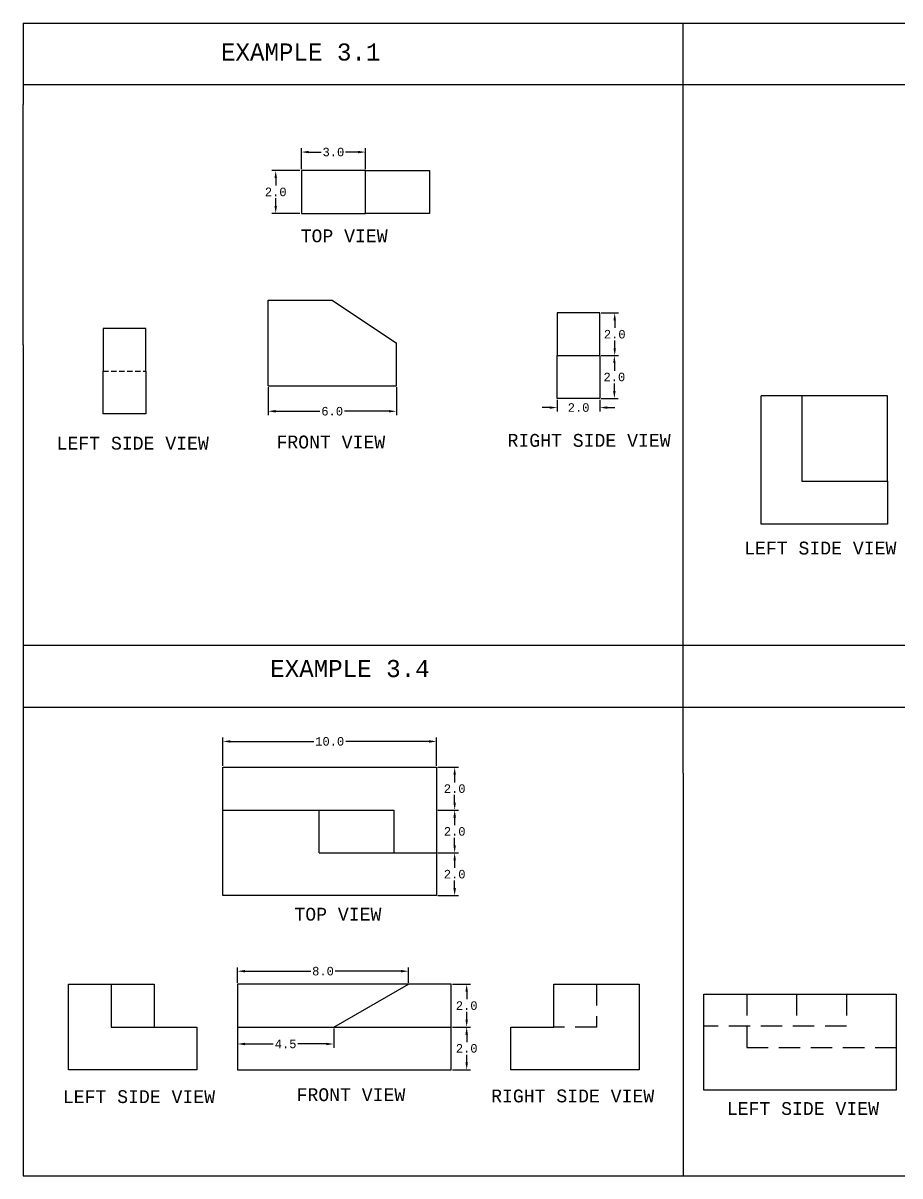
# Model space of a CAD drawing. Header units: feet. Extents: x -131.6 to -39.9, y -34.9 to 22.2.
# Drawn here: x -131.6 to -90.5, y -31.7 to 22.2 of the extents above; entities that cross this region are included whole.
import ezdxf

# ---------------------------------------------------------------- set-up
doc = ezdxf.new("R2010")
doc.units = ezdxf.units.FT
doc.header["$MEASUREMENT"] = 0
doc.linetypes.add('DASHEDX2', pattern=[1.5, 1, -0.5])
doc.linetypes.add('HIDDEN', pattern=[0.375, 0.25, -0.125])
for name, color, linetype in [('dASHED', 2, 'DASHEDX2'), ('dot', 2, 'HIDDEN'), ('Yellow', 2, 'Continuous')]:
    doc.layers.add(name, color=color, linetype=linetype)
doc.styles.get("Standard").update_dxf_attribs({"font": 'consola.ttf'})
doc.dimstyles.get("Standard").update_dxf_attribs({"dimtxt": 0.4, "dimasz": 0.35, "dimexe": 0.18, "dimexo": 0.0625, "dimgap": 0.09, "dimtad": 0, "dimtih": 1, "dimtoh": 1, "dimdec": 1, "dimzin": 0, "dimdsep": 46, "dimtxsty": 'Standard', "dimcen": 0.09, "dimclre": 7, "dimclrt": 7, "dimadec": 0, "dimazin": 0, "dimtfac": 1, "dimtdec": 1, "dimtofl": 0, "dimtmove": 0, "dimatfit": 3, "dimfxl": 1, "dimtolj": 1, "dimtzin": 0, "dimarcsym": 0})

# ---------------------------------------------------------------- blocks, each defined once
blk = doc.blocks.new('*D16')
at = {"layer": 'Defpoints', "color": 0}
for p in [(-112.211, -11.364), (-122.211, -12.573), (-112.211, -12.573)]:
    blk.add_point(p, dxfattribs=at)
at = {"layer": 'Yellow', "color": 7, "lineweight": -2}
for p, q in [((-122.211, -12.51), (-122.211, -11.184)), ((-112.211, -12.51), (-112.211, -11.184))]:
    blk.add_line(p, q, dxfattribs=at)
at = {"layer": 'Yellow', "color": 0, "lineweight": -2}
for p, q in [((-121.861, -11.364), (-117.956, -11.364)), ((-112.561, -11.364), (-116.465, -11.364))]:
    blk.add_line(p, q, dxfattribs=at)
at = {"layer": 'Yellow', "color": 0}
for points in [[(-121.861, -11.306), (-121.861, -11.423), (-122.211, -11.364)], [(-112.561, -11.306), (-112.561, -11.423), (-112.211, -11.364)]]:
    blk.add_solid(points, dxfattribs=at)
at = {"layer": 'Yellow', "color": 7, "insert": (-117.211, -11.364), "char_height": 0.4, "attachment_point": 5}
blk.add_mtext('\\A1;10.0', dxfattribs=at)
blk = doc.blocks.new('*D17')
at = {"layer": 'Defpoints', "color": 0}
for p in [(-112.211, -12.573), (-112.211, -14.573), (-111.368, -14.573)]:
    blk.add_point(p, dxfattribs=at)
at = {"layer": 'Yellow', "color": 7, "lineweight": -2}
for p, q in [((-112.148, -12.573), (-111.188, -12.573)), ((-112.148, -14.573), (-111.188, -14.573))]:
    blk.add_line(p, q, dxfattribs=at)
at = {"layer": 'Yellow', "color": 0, "lineweight": -2}
for p, q in [((-111.368, -12.923), (-111.368, -13.277)), ((-111.368, -14.223), (-111.368, -13.868))]:
    blk.add_line(p, q, dxfattribs=at)
at = {"layer": 'Yellow', "color": 0}
for points in [[(-111.426, -12.923), (-111.31, -12.923), (-111.368, -12.573)], [(-111.426, -14.223), (-111.31, -14.223), (-111.368, -14.573)]]:
    blk.add_solid(points, dxfattribs=at)
at = {"layer": 'Yellow', "color": 7, "insert": (-111.368, -13.573), "char_height": 0.4, "attachment_point": 5}
blk.add_mtext('\\A1;2.0', dxfattribs=at)
blk = doc.blocks.new('*D18')
at = {"layer": 'Defpoints', "color": 0}
for p in [(-112.211, -14.573), (-112.211, -16.573), (-111.368, -16.573)]:
    blk.add_point(p, dxfattribs=at)
at = {"layer": 'Yellow', "color": 7, "lineweight": -2}
for p, q in [((-112.148, -14.573), (-111.188, -14.573)), ((-112.148, -16.573), (-111.188, -16.573))]:
    blk.add_line(p, q, dxfattribs=at)
at = {"layer": 'Yellow', "color": 0, "lineweight": -2}
for p, q in [((-111.368, -14.923), (-111.368, -15.277)), ((-111.368, -16.223), (-111.368, -15.868))]:
    blk.add_line(p, q, dxfattribs=at)
at = {"layer": 'Yellow', "color": 0}
for points in [[(-111.426, -14.923), (-111.31, -14.923), (-111.368, -14.573)], [(-111.426, -16.223), (-111.31, -16.223), (-111.368, -16.573)]]:
    blk.add_solid(points, dxfattribs=at)
at = {"layer": 'Yellow', "color": 7, "insert": (-111.368, -15.573), "char_height": 0.4, "attachment_point": 5}
blk.add_mtext('\\A1;2.0', dxfattribs=at)
blk = doc.blocks.new('*D19')
at = {"layer": 'Defpoints', "color": 0}
for p in [(-112.211, -16.573), (-112.211, -18.573), (-111.368, -18.573)]:
    blk.add_point(p, dxfattribs=at)
at = {"layer": 'Yellow', "color": 7, "lineweight": -2}
for p, q in [((-112.148, -16.573), (-111.188, -16.573)), ((-112.148, -18.573), (-111.188, -18.573))]:
    blk.add_line(p, q, dxfattribs=at)
at = {"layer": 'Yellow', "color": 0, "lineweight": -2}
for p, q in [((-111.368, -16.923), (-111.368, -17.277)), ((-111.368, -18.223), (-111.368, -17.868))]:
    blk.add_line(p, q, dxfattribs=at)
at = {"layer": 'Yellow', "color": 0}
for points in [[(-111.426, -16.923), (-111.31, -16.923), (-111.368, -16.573)], [(-111.426, -18.223), (-111.31, -18.223), (-111.368, -18.573)]]:
    blk.add_solid(points, dxfattribs=at)
at = {"layer": 'Yellow', "color": 7, "insert": (-111.368, -17.573), "char_height": 0.4, "attachment_point": 5}
blk.add_mtext('\\A1;2.0', dxfattribs=at)
blk = doc.blocks.new('*D21')
at = {"layer": 'Defpoints', "color": 0}
for p in [(-121.525, -24.716), (-117.025, -24.716), (-117.025, -25.509)]:
    blk.add_point(p, dxfattribs=at)
at = {"layer": 'Yellow', "color": 7, "lineweight": -2}
for p, q in [((-121.525, -24.779), (-121.525, -25.689)), ((-117.025, -24.779), (-117.025, -25.689))]:
    blk.add_line(p, q, dxfattribs=at)
at = {"layer": 'Yellow', "color": 0, "lineweight": -2}
for p, q in [((-121.175, -25.509), (-119.852, -25.509)), ((-117.375, -25.509), (-118.698, -25.509))]:
    blk.add_line(p, q, dxfattribs=at)
at = {"layer": 'Yellow', "color": 0}
for points in [[(-121.175, -25.451), (-121.175, -25.568), (-121.525, -25.509)], [(-117.375, -25.451), (-117.375, -25.568), (-117.025, -25.509)]]:
    blk.add_solid(points, dxfattribs=at)
at = {"layer": 'Yellow', "color": 7, "insert": (-119.275, -25.509), "char_height": 0.4, "attachment_point": 5}
blk.add_mtext('\\A1;4.5', dxfattribs=at)
blk = doc.blocks.new('*D22')
at = {"layer": 'Defpoints', "color": 0}
for p in [(-113.525, -22.106), (-121.525, -22.716), (-113.525, -22.716)]:
    blk.add_point(p, dxfattribs=at)
at = {"layer": 'Yellow', "color": 7, "lineweight": -2}
for p, q in [((-121.525, -22.654), (-121.525, -21.926)), ((-113.525, -22.654), (-113.525, -21.926))]:
    blk.add_line(p, q, dxfattribs=at)
at = {"layer": 'Yellow', "color": 0, "lineweight": -2}
for p, q in [((-121.175, -22.106), (-118.1, -22.106)), ((-113.875, -22.106), (-116.95, -22.106))]:
    blk.add_line(p, q, dxfattribs=at)
at = {"layer": 'Yellow', "color": 0}
for points in [[(-121.175, -22.048), (-121.175, -22.164), (-121.525, -22.106)], [(-113.875, -22.048), (-113.875, -22.164), (-113.525, -22.106)]]:
    blk.add_solid(points, dxfattribs=at)
at = {"layer": 'Yellow', "color": 7, "insert": (-117.525, -22.106), "char_height": 0.4, "attachment_point": 5}
blk.add_mtext('\\A1;8.0', dxfattribs=at)
blk = doc.blocks.new('*D23')
at = {"layer": 'Defpoints', "color": 0}
for p in [(-111.525, -22.716), (-111.525, -24.716), (-110.806, -24.716)]:
    blk.add_point(p, dxfattribs=at)
at = {"layer": 'Yellow', "color": 7, "lineweight": -2}
for p, q in [((-111.463, -22.716), (-110.626, -22.716)), ((-111.463, -24.716), (-110.626, -24.716))]:
    blk.add_line(p, q, dxfattribs=at)
at = {"layer": 'Yellow', "color": 0, "lineweight": -2}
for p, q in [((-110.806, -23.066), (-110.806, -23.421)), ((-110.806, -24.366), (-110.806, -24.012))]:
    blk.add_line(p, q, dxfattribs=at)
at = {"layer": 'Yellow', "color": 0}
for points in [[(-110.864, -23.066), (-110.748, -23.066), (-110.806, -22.716)], [(-110.864, -24.366), (-110.748, -24.366), (-110.806, -24.716)]]:
    blk.add_solid(points, dxfattribs=at)
at = {"layer": 'Yellow', "color": 7, "insert": (-110.806, -23.716), "char_height": 0.4, "attachment_point": 5}
blk.add_mtext('\\A1;2.0', dxfattribs=at)
blk = doc.blocks.new('*D24')
at = {"layer": 'Defpoints', "color": 0}
for p in [(-111.525, -24.716), (-111.525, -26.716), (-110.806, -26.716)]:
    blk.add_point(p, dxfattribs=at)
at = {"layer": 'Yellow', "color": 7, "lineweight": -2}
for p, q in [((-111.463, -24.716), (-110.626, -24.716)), ((-111.463, -26.716), (-110.626, -26.716))]:
    blk.add_line(p, q, dxfattribs=at)
at = {"layer": 'Yellow', "color": 0, "lineweight": -2}
for p, q in [((-110.806, -25.066), (-110.806, -25.421)), ((-110.806, -26.366), (-110.806, -26.012))]:
    blk.add_line(p, q, dxfattribs=at)
at = {"layer": 'Yellow', "color": 0}
for points in [[(-110.864, -25.066), (-110.748, -25.066), (-110.806, -24.716)], [(-110.864, -26.366), (-110.748, -26.366), (-110.806, -26.716)]]:
    blk.add_solid(points, dxfattribs=at)
at = {"layer": 'Yellow', "color": 7, "insert": (-110.806, -25.716), "char_height": 0.4, "attachment_point": 5}
blk.add_mtext('\\A1;2.0', dxfattribs=at)
blk = doc.blocks.new('*D56')
at = {"layer": 'Defpoints', "color": 0}
for p in [(-120.095, 5.258), (-114.095, 5.258), (-114.095, 4.071)]:
    blk.add_point(p, dxfattribs=at)
at = {"layer": 'Yellow', "color": 7, "lineweight": -2}
for p, q in [((-120.095, 5.196), (-120.095, 3.891)), ((-114.095, 5.196), (-114.095, 3.891))]:
    blk.add_line(p, q, dxfattribs=at)
at = {"layer": 'Yellow', "color": 0, "lineweight": -2}
for p, q in [((-119.745, 4.071), (-117.67, 4.071)), ((-114.445, 4.071), (-116.52, 4.071))]:
    blk.add_line(p, q, dxfattribs=at)
at = {"layer": 'Yellow', "color": 0}
for points in [[(-119.745, 4.129), (-119.745, 4.012), (-120.095, 4.071)], [(-114.445, 4.129), (-114.445, 4.012), (-114.095, 4.071)]]:
    blk.add_solid(points, dxfattribs=at)
at = {"layer": 'Yellow', "color": 7, "insert": (-117.095, 4.071), "char_height": 0.4, "attachment_point": 5}
blk.add_mtext('\\A1;6.0', dxfattribs=at)
blk = doc.blocks.new('*D57')
at = {"layer": 'Defpoints', "color": 0}
for p in [(-118.538, 15.323), (-119.736, 13.323), (-118.538, 13.323)]:
    blk.add_point(p, dxfattribs=at)
at = {"layer": 'Yellow', "color": 7, "lineweight": -2}
for p, q in [((-118.601, 15.323), (-119.916, 15.323)), ((-118.601, 13.323), (-119.916, 13.323))]:
    blk.add_line(p, q, dxfattribs=at)
at = {"layer": 'Yellow', "color": 0, "lineweight": -2}
for p, q in [((-119.736, 14.973), (-119.736, 14.618)), ((-119.736, 13.673), (-119.736, 14.027))]:
    blk.add_line(p, q, dxfattribs=at)
at = {"layer": 'Yellow', "color": 0}
for points in [[(-119.794, 14.973), (-119.677, 14.973), (-119.736, 15.323)], [(-119.794, 13.673), (-119.677, 13.673), (-119.736, 13.323)]]:
    blk.add_solid(points, dxfattribs=at)
at = {"layer": 'Yellow', "color": 7, "insert": (-119.736, 14.323), "char_height": 0.4, "attachment_point": 5}
blk.add_mtext('\\A1;2.0', dxfattribs=at)
blk = doc.blocks.new('*D58')
at = {"layer": 'Defpoints', "color": 0}
for p in [(-115.538, 16.188), (-118.538, 15.323), (-115.538, 15.323)]:
    blk.add_point(p, dxfattribs=at)
at = {"layer": 'Yellow', "color": 7, "lineweight": -2}
for p, q in [((-118.538, 15.385), (-118.538, 16.368)), ((-115.538, 15.385), (-115.538, 16.368))]:
    blk.add_line(p, q, dxfattribs=at)
at = {"layer": 'Yellow', "color": 0, "lineweight": -2}
for p, q in [((-118.188, 16.188), (-117.606, 16.188)), ((-115.888, 16.188), (-116.47, 16.188))]:
    blk.add_line(p, q, dxfattribs=at)
at = {"layer": 'Yellow', "color": 0}
for points in [[(-118.188, 16.246), (-118.188, 16.129), (-118.538, 16.188)], [(-115.888, 16.246), (-115.888, 16.129), (-115.538, 16.188)]]:
    blk.add_solid(points, dxfattribs=at)
at = {"layer": 'Yellow', "color": 7, "insert": (-117.038, 16.188), "char_height": 0.4, "attachment_point": 5}
blk.add_mtext('\\A1;3.0', dxfattribs=at)
blk = doc.blocks.new('*D59')
at = {"layer": 'Defpoints', "color": 0}
for p in [(-104.573, 8.67), (-104.573, 6.67), (-103.883, 6.67)]:
    blk.add_point(p, dxfattribs=at)
at = {"layer": 'Yellow', "color": 7, "lineweight": -2}
for p, q in [((-104.511, 8.67), (-103.703, 8.67)), ((-104.511, 6.67), (-103.703, 6.67))]:
    blk.add_line(p, q, dxfattribs=at)
at = {"layer": 'Yellow', "color": 0, "lineweight": -2}
for p, q in [((-103.883, 8.32), (-103.883, 7.966)), ((-103.883, 7.02), (-103.883, 7.375))]:
    blk.add_line(p, q, dxfattribs=at)
at = {"layer": 'Yellow', "color": 0}
for points in [[(-103.942, 8.32), (-103.825, 8.32), (-103.883, 8.67)], [(-103.942, 7.02), (-103.825, 7.02), (-103.883, 6.67)]]:
    blk.add_solid(points, dxfattribs=at)
at = {"layer": 'Yellow', "color": 7, "insert": (-103.883, 7.67), "char_height": 0.4, "attachment_point": 5}
blk.add_mtext('\\A1;2.0', dxfattribs=at)
blk = doc.blocks.new('*D62')
at = {"layer": 'Defpoints', "color": 0}
for p in [(-104.511, 6.67), (-104.573, 4.67), (-103.9, 4.67)]:
    blk.add_point(p, dxfattribs=at)
at = {"layer": 'Yellow', "color": 7, "lineweight": -2}
for p, q in [((-104.448, 6.67), (-103.72, 6.67)), ((-104.511, 4.67), (-103.72, 4.67))]:
    blk.add_line(p, q, dxfattribs=at)
at = {"layer": 'Yellow', "color": 0, "lineweight": -2}
for p, q in [((-103.9, 6.32), (-103.9, 5.966)), ((-103.9, 5.02), (-103.9, 5.375))]:
    blk.add_line(p, q, dxfattribs=at)
at = {"layer": 'Yellow', "color": 0}
for points in [[(-103.958, 6.32), (-103.842, 6.32), (-103.9, 6.67)], [(-103.958, 5.02), (-103.842, 5.02), (-103.9, 4.67)]]:
    blk.add_solid(points, dxfattribs=at)
at = {"layer": 'Yellow', "color": 7, "insert": (-103.9, 5.67), "char_height": 0.4, "attachment_point": 5}
blk.add_mtext('\\A1;2.0', dxfattribs=at)
blk = doc.blocks.new('*D63')
at = {"layer": 'Defpoints', "color": 0}
for p in [(-106.573, 4.67), (-104.573, 4.67), (-104.573, 4.242)]:
    blk.add_point(p, dxfattribs=at)
at = {"layer": 'Yellow', "color": 7, "lineweight": -2}
for p, q in [((-106.573, 4.608), (-106.573, 4.062)), ((-104.573, 4.608), (-104.573, 4.062))]:
    blk.add_line(p, q, dxfattribs=at)
at = {"layer": 'Yellow', "color": 0, "lineweight": -2}
for p, q in [((-106.923, 4.242), (-107.273, 4.242)), ((-104.223, 4.242), (-103.873, 4.242))]:
    blk.add_line(p, q, dxfattribs=at)
at = {"layer": 'Yellow', "color": 0}
for points in [[(-106.923, 4.301), (-106.923, 4.184), (-106.573, 4.242)], [(-104.223, 4.301), (-104.223, 4.184), (-104.573, 4.242)]]:
    blk.add_solid(points, dxfattribs=at)
at = {"layer": 'Yellow', "color": 7, "insert": (-105.573, 4.242), "char_height": 0.4, "attachment_point": 5}
blk.add_mtext('\\A1;2.0', dxfattribs=at)

msp = doc.modelspace()

# ---------------------------------------------------------------- linework, layer by layer
at = {"layer": 'dASHED'}
for p, q in [((-104.738, -22.716), (-104.738, -24.716)), ((-97.709, -23.173), (-97.709, -25.673)), ((-95.379, -23.173), (-95.379, -24.673)), ((-93.049, -23.173), (-93.049, -24.673)), ((-104.738, -24.716), (-106.738, -24.716)), ((-93.049, -24.673), (-99.709, -24.673)), ((-97.709, -25.673), (-90.719, -25.673))]:
    msp.add_line(p, q, dxfattribs=at)
at = {"layer": 'dot'}
msp.add_line((-127.806, 5.945), (-125.806, 5.945), dxfattribs=at)
msp.add_line((-127.806, 5.945), (-125.806, 5.945), dxfattribs=at)
at = {"layer": 'Yellow'}
for p, q in [((-131.552, 22.219), (-40.252, 22.219)), ((-131.552, 22.219), (-131.552, 18.41)), ((-100.685, 18.41), (-100.685, 22.219)), ((-131.552, 19.343), (-40.252, 19.343)), ((-131.552, 7.178), (-131.552, 18.41)), ((-100.685, -12.85), (-100.685, 18.41)), ((-120.095, 5.258), (-120.095, 9.258)), ((-120.095, 9.258), (-117.095, 9.258)), ((-117.095, 9.258), (-114.095, 7.258)), ((-125.806, 7.945), (-127.806, 7.945)), ((-127.806, 7.945), (-127.806, 5.945)), ((-125.806, 5.945), (-125.806, 7.945)), ((-131.552, 7.178), (-131.552, -12.85)), ((-114.095, 5.258), (-114.095, 7.258)), ((-127.806, 3.945), (-127.806, 5.945)), ((-125.806, 5.945), (-125.806, 3.945)), ((-120.095, 5.258), (-114.095, 5.258)), ((-95.134, 4.798), (-97.027, 4.798)), ((-97.027, -1.202), (-97.027, 4.798)), ((-125.806, 3.945), (-127.806, 3.945)), ((-91.134, 0.798), (-91.134, -1.202)), ((-91.134, -1.202), (-97.027, -1.202)), ((-131.552, -6.86), (-40.252, -6.86)), ((-131.552, -6.86), (-131.552, -9.76)), ((-131.552, -9.76), (-40.252, -9.76)), ((-131.552, -12.85), (-131.552, -29.655)), ((-122.211, -12.573), (-114.211, -12.573)), ((-122.211, -14.573), (-122.211, -12.573)), ((-114.211, -12.573), (-112.211, -12.573)), ((-112.211, -12.573), (-112.211, -14.573)), ((-100.685, -12.85), (-100.685, -17.96)), ((-122.211, -16.573), (-122.211, -14.573)), ((-122.211, -14.573), (-114.211, -14.573)), ((-117.711, -16.573), (-117.711, -14.573)), ((-114.211, -14.573), (-114.211, -16.573)), ((-112.211, -14.573), (-112.211, -16.573)), ((-122.211, -18.573), (-122.211, -16.573)), ((-117.711, -16.573), (-114.211, -16.573)), ((-114.211, -16.573), (-112.211, -16.573)), ((-112.211, -16.573), (-112.211, -18.573)), ((-100.685, -17.96), (-100.685, -29.655)), ((-114.211, -18.573), (-122.211, -18.573)), ((-112.211, -18.573), (-114.211, -18.573)), ((-129.426, -22.716), (-127.426, -22.716)), ((-129.426, -26.716), (-129.426, -22.716)), ((-127.426, -22.716), (-127.426, -24.716)), ((-127.426, -22.716), (-125.426, -22.716)), ((-125.426, -22.716), (-125.426, -24.716)), ((-113.525, -22.716), (-121.525, -22.716)), ((-121.525, -22.716), (-121.525, -24.716)), ((-117.025, -24.716), (-113.525, -22.716)), ((-111.525, -22.716), (-113.525, -22.716)), ((-111.525, -24.716), (-111.525, -22.716)), ((-106.738, -24.716), (-106.738, -22.716)), ((-106.738, -22.716), (-104.738, -22.716)), ((-104.738, -22.716), (-102.738, -22.716)), ((-102.738, -22.716), (-102.738, -24.716)), ((-99.709, -24.673), (-99.709, -23.173)), ((-99.709, -23.173), (-97.709, -23.173)), ((-97.709, -23.173), (-95.379, -23.173)), ((-95.379, -23.173), (-93.049, -23.173)), ((-93.049, -23.173), (-90.719, -23.173)), ((-90.719, -23.173), (-90.719, -25.673)), ((-127.426, -24.716), (-125.426, -24.716)), ((-125.426, -24.716), (-123.426, -24.716)), ((-123.426, -24.716), (-123.426, -26.716)), ((-121.525, -24.716), (-121.525, -26.716)), ((-121.525, -24.716), (-117.025, -24.716)), ((-117.025, -24.716), (-111.525, -24.716)), ((-111.525, -26.716), (-111.525, -24.716)), ((-108.738, -26.716), (-108.738, -24.716)), ((-108.738, -24.716), (-106.738, -24.716)), ((-102.738, -24.716), (-102.738, -26.716)), ((-99.709, -27.673), (-99.709, -24.673)), ((-90.719, -25.673), (-90.719, -27.673)), ((-127.426, -26.716), (-129.426, -26.716)), ((-125.426, -26.716), (-127.426, -26.716)), ((-123.426, -26.716), (-125.426, -26.716)), ((-121.525, -26.716), (-113.525, -26.716)), ((-113.525, -26.716), (-111.525, -26.716)), ((-106.738, -26.716), (-108.738, -26.716)), ((-104.738, -26.716), (-106.738, -26.716)), ((-102.738, -26.716), (-104.738, -26.716)), ((-90.719, -27.673), (-99.709, -27.673)), ((-131.552, -29.655), (-131.552, -31.678)), ((-100.685, -29.655), (-100.685, -31.678)), ((-131.552, -31.678), (-40.252, -31.678))]:
    msp.add_line(p, q, dxfattribs=at)
for points in [[(-118.538, 13.323), (-115.538, 13.323), (-115.538, 15.323), (-118.538, 15.323)], [(-112.538, 13.323), (-115.538, 13.323), (-115.538, 15.323), (-112.538, 15.323)], [(-106.573, 6.67), (-104.573, 6.67), (-104.573, 8.67), (-106.573, 8.67)], [(-106.573, 6.67), (-104.573, 6.67), (-104.573, 4.67), (-106.573, 4.67)], [(-95.134, 0.798), (-91.134, 0.798), (-91.134, 4.798), (-95.134, 4.798)]]:
    msp.add_lwpolyline(points, close=True, dxfattribs=at)

# ---------------------------------------------------------------- texts
at = {"layer": 'Yellow', "attachment_point": 2}
for s, insert, char_height, width in [('{\\fConsolas|b0|i0|c0|p49;\\C7;EXAMPLE 3.1}', (-118.568, 21.266), 0.8, 8.07035), ('{\\fConsolas|b0|i0|c0|p49;\\C7;TOP VIEW}', (-116.536, 12.57), 0.6, 6), ('{\\fConsolas|b0|i0|c0|p49;\\C7;LEFT SIDE VIEW}', (-126.424, 2.878), 0.6, 7.71565), ('{\\fConsolas|b0|i0|c0|p49;\\C7;FRONT VIEW}', (-117.159, 2.933), 0.6, 6), ('{\\fConsolas|b0|i0|c0|p49;\\C7;RIGHT SIDE VIEW}', (-105.082, 3.01), 0.6, 8.21147), ('{\\fConsolas|b0|i0|c0|p49;\\C7;LEFT SIDE VIEW}', (-94.271, -2.025), 0.6, 7.71565), ('{\\fConsolas|b0|i0|c0|p49;\\C7;EXAMPLE 3.4}', (-116.265, -7.557), 0.8, 8.07035), ('{\\fConsolas|b0|i0|c0|p49;\\C7;TOP VIEW}', (-116.829, -19.142), 0.6, 6), ('{\\fConsolas|b0|i0|c0|p49;\\C7;LEFT SIDE VIEW}', (-126.132, -27.67), 0.6, 7.71565), ('{\\fConsolas|b0|i0|c0|p49;\\C7;FRONT VIEW}', (-116.219, -27.58), 0.6, 6), ('{\\fConsolas|b0|i0|c0|p49;\\C7;RIGHT SIDE VIEW}', (-105.85, -27.638), 0.6, 8.21147), ('{\\fConsolas|b0|i0|c0|p49;\\C7;LEFT SIDE VIEW}', (-95.083, -28.226), 0.6, 7.71565)]:
    msp.add_mtext(s, dxfattribs=dict(at, insert=insert, char_height=char_height, width=width))

# ---------------------------------------------------------------- dimensions: what is measured, and where the dimension line sits
at = {"layer": 'Yellow'}
for base, p1, p2, picture, middle in [((-115.538, 16.188), (-118.538, 15.323), (-115.538, 15.323), '*D58', (-117.038, 16.188)), ((-114.095, 4.071), (-120.095, 5.258), (-114.095, 5.258), '*D56', (-117.095, 4.071)), ((-104.573, 4.242), (-106.573, 4.67), (-104.573, 4.67), '*D63', (-105.573, 4.242)), ((-112.211, -11.364), (-122.211, -12.573), (-112.211, -12.573), '*D16', (-117.211, -11.364)), ((-113.525, -22.106), (-121.525, -22.716), (-113.525, -22.716), '*D22', (-117.525, -22.106)), ((-117.025, -25.509), (-121.525, -24.716), (-117.025, -24.716), '*D21', (-119.275, -25.509))]:
    dim = msp.add_linear_dim(base=base, p1=p1, p2=p2, dimstyle='Standard', dxfattribs=at)
    dim.commit()
    dim.dimension.update_dxf_attribs({"geometry": picture, "text_midpoint": middle})
for base, p1, p2, picture, middle in [((-119.736, 13.323), (-118.538, 15.323), (-118.538, 13.323), '*D57', (-119.736, 14.323)), ((-103.883, 6.67), (-104.573, 8.67), (-104.573, 6.67), '*D59', (-103.883, 7.67)), ((-103.9, 4.67), (-104.511, 6.67), (-104.573, 4.67), '*D62', (-103.9, 5.67)), ((-111.368, -14.573), (-112.211, -12.573), (-112.211, -14.573), '*D17', (-111.368, -13.573)), ((-111.368, -16.573), (-112.211, -14.573), (-112.211, -16.573), '*D18', (-111.368, -15.573)), ((-111.368, -18.573), (-112.211, -16.573), (-112.211, -18.573), '*D19', (-111.368, -17.573)), ((-110.806, -24.716), (-111.525, -22.716), (-111.525, -24.716), '*D23', (-110.806, -23.716)), ((-110.806, -26.716), (-111.525, -24.716), (-111.525, -26.716), '*D24', (-110.806, -25.716))]:
    dim = msp.add_linear_dim(base=base, p1=p1, p2=p2, angle=90, dimstyle='Standard', dxfattribs=at)
    dim.commit()
    dim.dimension.update_dxf_attribs({"geometry": picture, "text_midpoint": middle})

doc.saveas('drawing.dxf')
